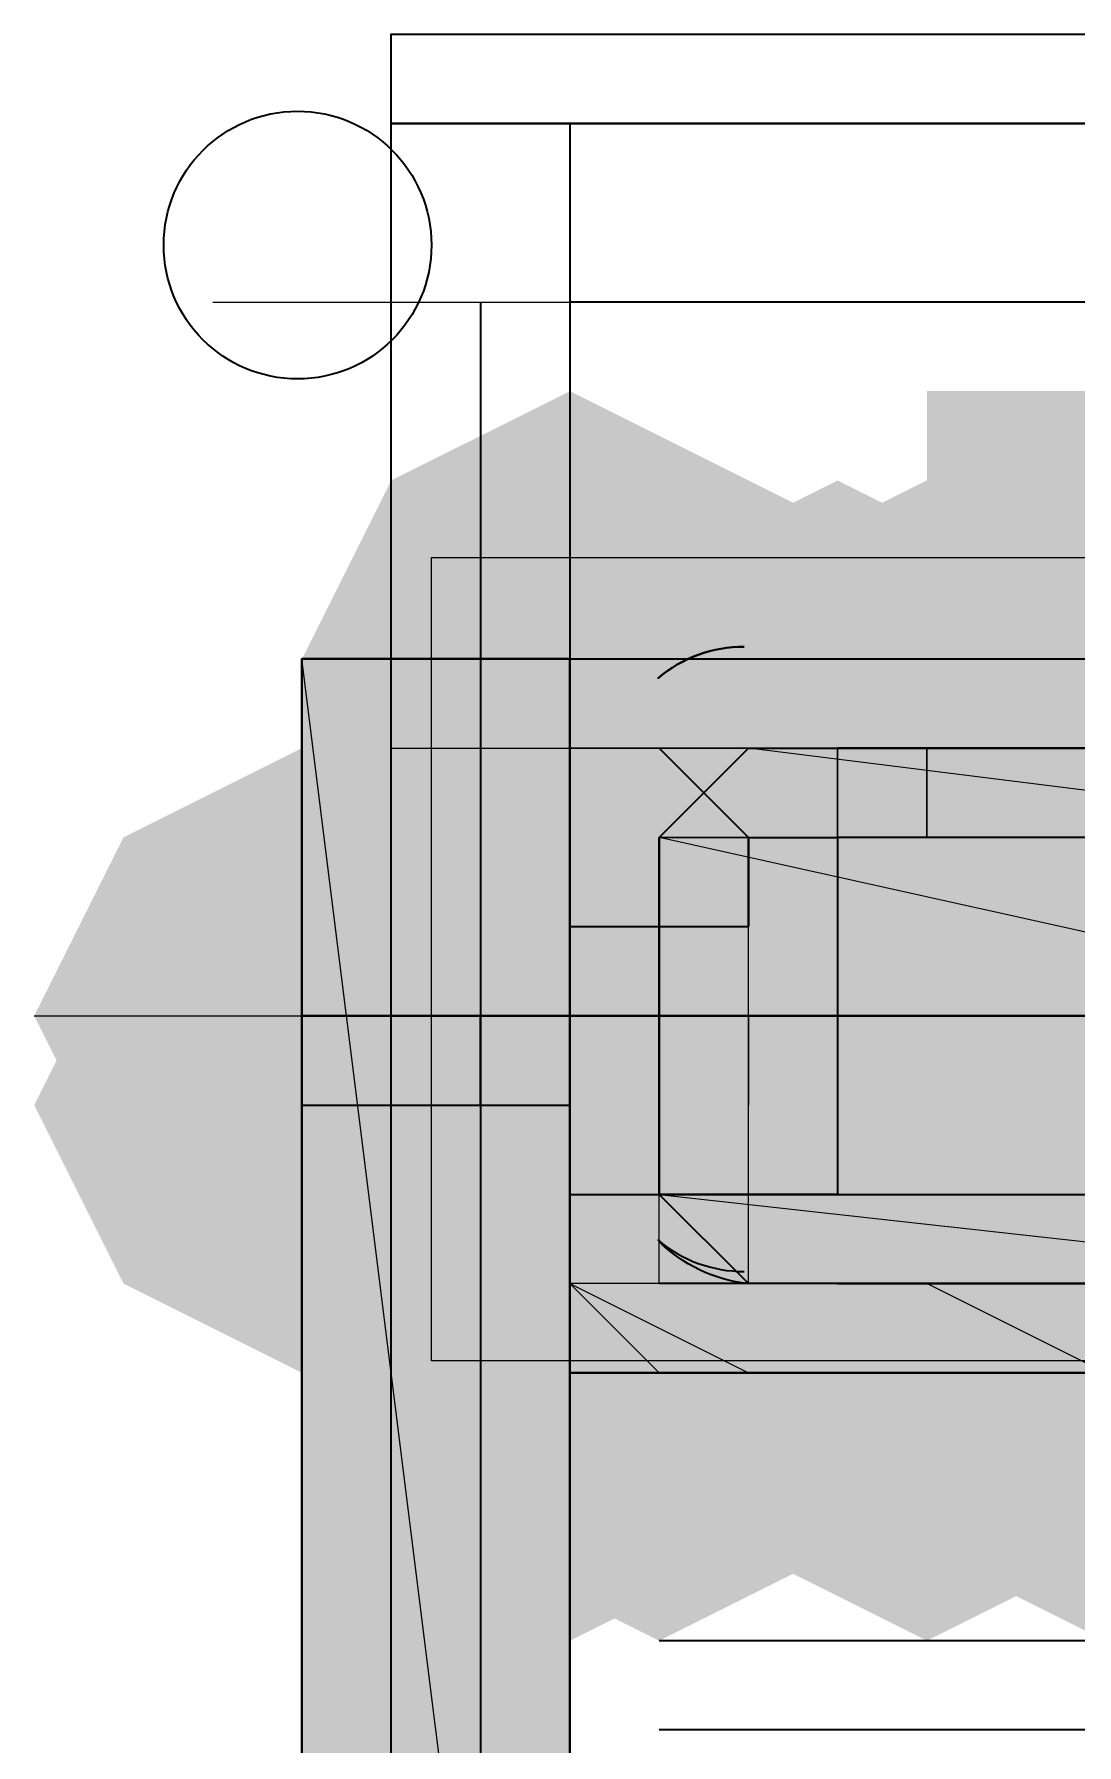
# Model space of a CAD drawing. Header units: millimetres. Extents: x 2315 to 4619, y 1334 to 1897.
# Drawn here: x 3798.339 to 3799.053, y 1516.887 to 1518.058 of the extents above; entities that cross this region are included whole.
import ezdxf

# ---------------------------------------------------------------- set-up
doc = ezdxf.new("R2010")
doc.units = ezdxf.units.MM
for name, color, linetype in [('PDF_3中心线层', 1, 'Continuous'), ('PDF_中心线层', 1, 'Continuous'), ('PDF_剖面线层', 4, 'Continuous'), ('PDF_粗实线层', 7, 'Continuous'), ('PDF_细实线层', 7, 'Continuous'), ('PDF_虚线层', 6, 'Continuous')]:
    doc.layers.add(name, color=color, linetype=linetype)
picture_1 = doc.add_image_def('image10.png', size_in_pixel=(6, 9))
picture_2 = doc.add_image_def('image11.png', size_in_pixel=(6, 7))

msp = doc.modelspace()

# ---------------------------------------------------------------- hatches: boundary and pattern name
at = {"layer": 'PDF_中心线层', "transparency": 33554559}
for points in [[(3798.8889, 1517.6303), (3798.8278, 1517.6303), (3798.8278, 1517.5692), (3798.8889, 1517.5082), (3798.95, 1517.5692), (3798.95, 1517.6303)], [(3798.8889, 1517.6303), (3798.8278, 1517.6303), (3798.8278, 1517.5692), (3798.8889, 1517.5082), (3798.95, 1517.5692), (3798.95, 1517.6303)], [(3798.7668, 1517.5692), (3798.7057, 1517.5692), (3798.7057, 1517.5082), (3798.7668, 1517.4471), (3798.8278, 1517.5082), (3798.8278, 1517.5692)], [(3798.8278, 1517.4471), (3798.7668, 1517.4471), (3798.7668, 1517.386), (3798.8278, 1517.3249), (3798.8889, 1517.386), (3798.8889, 1517.4471)], [(3799.0722, 1517.4471), (3799.0111, 1517.4471), (3799.0111, 1517.386), (3799.0722, 1517.3249), (3799.1333, 1517.386), (3799.1333, 1517.4471)], [(3798.7668, 1517.3249), (3798.7057, 1517.3249), (3798.7057, 1517.2638), (3798.7668, 1517.2028), (3798.8278, 1517.2638), (3798.8278, 1517.3249)], [(3798.8278, 1517.3249), (3798.7668, 1517.3249), (3798.7668, 1517.2638), (3798.8278, 1517.2028), (3798.8889, 1517.2638), (3798.8889, 1517.3249)], [(3798.8278, 1517.3249), (3798.7668, 1517.3249), (3798.7668, 1517.2638), (3798.8278, 1517.2028), (3798.8889, 1517.2638), (3798.8889, 1517.3249)], [(3798.95, 1517.2638), (3798.8889, 1517.2638), (3798.8889, 1517.2028), (3798.95, 1517.1417), (3799.0111, 1517.2028), (3799.0111, 1517.2638)], [(3798.95, 1517.2638), (3798.8889, 1517.2638), (3798.8889, 1517.2028), (3798.95, 1517.1417), (3799.0111, 1517.2028), (3799.0111, 1517.2638)], [(3799.0722, 1517.2638), (3799.0111, 1517.2638), (3799.0111, 1517.2028), (3799.0722, 1517.1417), (3799.1333, 1517.2028), (3799.1333, 1517.2638)], [(3799.0722, 1517.2638), (3799.0111, 1517.2638), (3799.0111, 1517.2028), (3799.0722, 1517.1417), (3799.1333, 1517.2028), (3799.1333, 1517.2638)], [(3798.95, 1517.2028), (3798.8889, 1517.2028), (3798.8889, 1517.1417), (3798.95, 1517.0806), (3799.0111, 1517.1417), (3799.0111, 1517.2028)], [(3799.0722, 1517.2028), (3799.0111, 1517.2028), (3799.0111, 1517.1417), (3799.0722, 1517.0806), (3799.1333, 1517.1417), (3799.1333, 1517.2028)]]:
    msp.add_hatch(color=256, dxfattribs=at).paths.add_polyline_path(points)
at = {"layer": 'PDF_剖面线层', "transparency": 33554559}
for points in [[(3798.7057, 1517.2638), (3798.6446, 1517.2638), (3798.6446, 1517.2028), (3798.7057, 1517.1417), (3798.7668, 1517.2028), (3798.7668, 1517.2638)], [(3798.7668, 1517.2638), (3798.7057, 1517.2638), (3798.7057, 1517.2028), (3798.7668, 1517.1417), (3798.8278, 1517.2028), (3798.8278, 1517.2638)], [(3798.7057, 1517.2028), (3798.6446, 1517.2028), (3798.6446, 1517.1417), (3798.7057, 1517.0806), (3798.7668, 1517.1417), (3798.7668, 1517.2028)], [(3798.7057, 1517.2028), (3798.6446, 1517.2028), (3798.6446, 1517.1417), (3798.7057, 1517.0806), (3798.7668, 1517.1417), (3798.7668, 1517.2028)], [(3798.7057, 1517.2028), (3798.6446, 1517.2028), (3798.6446, 1517.1417), (3798.7057, 1517.0806), (3798.7668, 1517.1417), (3798.7668, 1517.2028)], [(3798.7057, 1517.2028), (3798.6446, 1517.2028), (3798.6446, 1517.1417), (3798.7057, 1517.0806), (3798.7668, 1517.1417), (3798.7668, 1517.2028)], [(3798.7057, 1517.2028), (3798.6446, 1517.2028), (3798.6446, 1517.1417), (3798.7057, 1517.0806), (3798.7668, 1517.1417), (3798.7668, 1517.2028)], [(3798.7057, 1517.2028), (3798.6446, 1517.2028), (3798.6446, 1517.1417), (3798.7057, 1517.0806), (3798.7668, 1517.1417), (3798.7668, 1517.2028)], [(3798.7057, 1517.2028), (3798.6446, 1517.2028), (3798.6446, 1517.1417), (3798.7057, 1517.0806), (3798.7668, 1517.1417), (3798.7668, 1517.2028)], [(3798.7668, 1517.2028), (3798.7057, 1517.2028), (3798.7057, 1517.1417), (3798.7668, 1517.0806), (3798.8278, 1517.1417), (3798.8278, 1517.2028)], [(3798.7668, 1517.2028), (3798.7057, 1517.2028), (3798.7057, 1517.1417), (3798.7668, 1517.0806), (3798.8278, 1517.1417), (3798.8278, 1517.2028)], [(3798.8278, 1517.2028), (3798.7668, 1517.2028), (3798.7668, 1517.1417), (3798.8278, 1517.0806), (3798.8889, 1517.1417), (3798.8889, 1517.2028)], [(3798.8278, 1517.2028), (3798.7668, 1517.2028), (3798.7668, 1517.1417), (3798.8278, 1517.0806), (3798.8889, 1517.1417), (3798.8889, 1517.2028)], [(3798.8889, 1517.2028), (3798.8278, 1517.2028), (3798.8278, 1517.1417), (3798.8889, 1517.0806), (3798.95, 1517.1417), (3798.95, 1517.2028)], [(3798.8889, 1517.2028), (3798.8278, 1517.2028), (3798.8278, 1517.1417), (3798.8889, 1517.0806), (3798.95, 1517.1417), (3798.95, 1517.2028)], [(3798.8889, 1517.2028), (3798.8278, 1517.2028), (3798.8278, 1517.1417), (3798.8889, 1517.0806), (3798.95, 1517.1417), (3798.95, 1517.2028)], [(3798.95, 1517.2028), (3798.8889, 1517.2028), (3798.8889, 1517.1417), (3798.95, 1517.0806), (3799.0111, 1517.1417), (3799.0111, 1517.2028)], [(3798.95, 1517.2028), (3798.8889, 1517.2028), (3798.8889, 1517.1417), (3798.95, 1517.0806), (3799.0111, 1517.1417), (3799.0111, 1517.2028)], [(3798.95, 1517.2028), (3798.8889, 1517.2028), (3798.8889, 1517.1417), (3798.95, 1517.0806), (3799.0111, 1517.1417), (3799.0111, 1517.2028)], [(3798.95, 1517.2028), (3798.8889, 1517.2028), (3798.8889, 1517.1417), (3798.95, 1517.0806), (3799.0111, 1517.1417), (3799.0111, 1517.2028)], [(3799.0111, 1517.2028), (3798.95, 1517.2028), (3798.95, 1517.1417), (3799.0111, 1517.0806), (3799.0722, 1517.1417), (3799.0722, 1517.2028)], [(3799.0111, 1517.2028), (3798.95, 1517.2028), (3798.95, 1517.1417), (3799.0111, 1517.0806), (3799.0722, 1517.1417), (3799.0722, 1517.2028)], [(3799.0722, 1517.2028), (3799.0111, 1517.2028), (3799.0111, 1517.1417), (3799.0722, 1517.0806), (3799.1333, 1517.1417), (3799.1333, 1517.2028)], [(3799.0722, 1517.2028), (3799.0111, 1517.2028), (3799.0111, 1517.1417), (3799.0722, 1517.0806), (3799.1333, 1517.1417), (3799.1333, 1517.2028)], [(3799.0722, 1517.2028), (3799.0111, 1517.2028), (3799.0111, 1517.1417), (3799.0722, 1517.0806), (3799.1333, 1517.1417), (3799.1333, 1517.2028)], [(3799.0722, 1517.2028), (3799.0111, 1517.2028), (3799.0111, 1517.1417), (3799.0722, 1517.0806), (3799.1333, 1517.1417), (3799.1333, 1517.2028)]]:
    msp.add_hatch(color=256, dxfattribs=at).paths.add_polyline_path(points)
at = {"layer": 'PDF_粗实线层', "transparency": 33554559}
for points in [[(3798.7057, 1517.8136), (3798.5835, 1517.7525), (3798.5224, 1517.6303), (3798.5835, 1517.5082), (3798.7057, 1517.4471), (3798.8278, 1517.5082), (3798.8889, 1517.6303), (3798.8278, 1517.7525)], [(3798.7057, 1517.7525), (3798.5835, 1517.6914), (3798.5224, 1517.5692), (3798.5835, 1517.4471), (3798.7057, 1517.386), (3798.8278, 1517.4471), (3798.8889, 1517.5692), (3798.8278, 1517.6914)], [(3798.7057, 1517.7525), (3798.5835, 1517.6914), (3798.5224, 1517.5692), (3798.5835, 1517.4471), (3798.7057, 1517.386), (3798.8278, 1517.4471), (3798.8889, 1517.5692), (3798.8278, 1517.6914)], [(3798.7057, 1517.7525), (3798.5835, 1517.6914), (3798.5224, 1517.5692), (3798.5835, 1517.4471), (3798.7057, 1517.386), (3798.8278, 1517.4471), (3798.8889, 1517.5692), (3798.8278, 1517.6914)], [(3798.7057, 1517.7525), (3798.5835, 1517.6914), (3798.5224, 1517.5692), (3798.5835, 1517.4471), (3798.7057, 1517.386), (3798.8278, 1517.4471), (3798.8889, 1517.5692), (3798.8278, 1517.6914)], [(3798.8278, 1517.7525), (3798.7057, 1517.6914), (3798.6446, 1517.5692), (3798.7057, 1517.4471), (3798.8278, 1517.386), (3798.95, 1517.4471), (3799.0111, 1517.5692), (3798.95, 1517.6914)], [(3798.8278, 1517.7525), (3798.7057, 1517.6914), (3798.6446, 1517.5692), (3798.7057, 1517.4471), (3798.8278, 1517.386), (3798.95, 1517.4471), (3799.0111, 1517.5692), (3798.95, 1517.6914)], [(3798.8889, 1517.7525), (3798.7668, 1517.6914), (3798.7057, 1517.5692), (3798.7668, 1517.4471), (3798.8889, 1517.386), (3799.0111, 1517.4471), (3799.0722, 1517.5692), (3799.0111, 1517.6914)], [(3798.8889, 1517.7525), (3798.7668, 1517.6914), (3798.7057, 1517.5692), (3798.7668, 1517.4471), (3798.8889, 1517.386), (3799.0111, 1517.4471), (3799.0722, 1517.5692), (3799.0111, 1517.6914)], [(3798.8889, 1517.7525), (3798.7668, 1517.6914), (3798.7057, 1517.5692), (3798.7668, 1517.4471), (3798.8889, 1517.386), (3799.0111, 1517.4471), (3799.0722, 1517.5692), (3799.0111, 1517.6914)], [(3798.8889, 1517.7525), (3798.7668, 1517.6914), (3798.7057, 1517.5692), (3798.7668, 1517.4471), (3798.8889, 1517.386), (3799.0111, 1517.4471), (3799.0722, 1517.5692), (3799.0111, 1517.6914)], [(3798.95, 1517.7525), (3798.8278, 1517.6914), (3798.7668, 1517.5692), (3798.8278, 1517.4471), (3798.95, 1517.386), (3799.0722, 1517.4471), (3799.1333, 1517.5692), (3799.0722, 1517.6914)], [(3798.95, 1517.7525), (3798.8278, 1517.6914), (3798.7668, 1517.5692), (3798.8278, 1517.4471), (3798.95, 1517.386), (3799.0722, 1517.4471), (3799.1333, 1517.5692), (3799.0722, 1517.6914)], [(3799.0722, 1517.7525), (3798.95, 1517.6914), (3798.8889, 1517.5692), (3798.95, 1517.4471), (3799.0722, 1517.386), (3799.1943, 1517.4471), (3799.2554, 1517.5692), (3799.1943, 1517.6914)], [(3799.0722, 1517.7525), (3798.95, 1517.6914), (3798.8889, 1517.5692), (3798.95, 1517.4471), (3799.0722, 1517.386), (3799.1943, 1517.4471), (3799.2554, 1517.5692), (3799.1943, 1517.6914)], [(3799.0722, 1517.7525), (3798.95, 1517.6914), (3798.8889, 1517.5692), (3798.95, 1517.4471), (3799.0722, 1517.386), (3799.1943, 1517.4471), (3799.2554, 1517.5692), (3799.1943, 1517.6914)], [(3799.1333, 1517.7525), (3799.0111, 1517.6914), (3798.95, 1517.5692), (3799.0111, 1517.4471), (3799.1333, 1517.386), (3799.2554, 1517.4471), (3799.3165, 1517.5692), (3799.2554, 1517.6914)], [(3799.1943, 1517.7525), (3799.0722, 1517.6914), (3799.0111, 1517.5692), (3799.0722, 1517.4471), (3799.1943, 1517.386), (3799.3165, 1517.4471), (3799.3776, 1517.5692), (3799.3165, 1517.6914)], [(3799.1943, 1517.7525), (3799.0722, 1517.6914), (3799.0111, 1517.5692), (3799.0722, 1517.4471), (3799.1943, 1517.386), (3799.3165, 1517.4471), (3799.3776, 1517.5692), (3799.3165, 1517.6914)], [(3799.1943, 1517.7525), (3799.0722, 1517.6914), (3799.0111, 1517.5692), (3799.0722, 1517.4471), (3799.1943, 1517.386), (3799.3165, 1517.4471), (3799.3776, 1517.5692), (3799.3165, 1517.6914)], [(3798.7668, 1517.6914), (3798.6446, 1517.6303), (3798.5835, 1517.5082), (3798.6446, 1517.386), (3798.7668, 1517.3249), (3798.8889, 1517.386), (3798.95, 1517.5082), (3798.8889, 1517.6303)], [(3798.7668, 1517.6914), (3798.6446, 1517.6303), (3798.5835, 1517.5082), (3798.6446, 1517.386), (3798.7668, 1517.3249), (3798.8889, 1517.386), (3798.95, 1517.5082), (3798.8889, 1517.6303)], [(3798.7668, 1517.6914), (3798.6446, 1517.6303), (3798.5835, 1517.5082), (3798.6446, 1517.386), (3798.7668, 1517.3249), (3798.8889, 1517.386), (3798.95, 1517.5082), (3798.8889, 1517.6303)], [(3798.7668, 1517.6914), (3798.6446, 1517.6303), (3798.5835, 1517.5082), (3798.6446, 1517.386), (3798.7668, 1517.3249), (3798.8889, 1517.386), (3798.95, 1517.5082), (3798.8889, 1517.6303)], [(3798.7668, 1517.6914), (3798.6446, 1517.6303), (3798.5835, 1517.5082), (3798.6446, 1517.386), (3798.7668, 1517.3249), (3798.8889, 1517.386), (3798.95, 1517.5082), (3798.8889, 1517.6303)], [(3798.7668, 1517.6914), (3798.6446, 1517.6303), (3798.5835, 1517.5082), (3798.6446, 1517.386), (3798.7668, 1517.3249), (3798.8889, 1517.386), (3798.95, 1517.5082), (3798.8889, 1517.6303)], [(3798.7668, 1517.6914), (3798.6446, 1517.6303), (3798.5835, 1517.5082), (3798.6446, 1517.386), (3798.7668, 1517.3249), (3798.8889, 1517.386), (3798.95, 1517.5082), (3798.8889, 1517.6303)], [(3798.7668, 1517.6914), (3798.6446, 1517.6303), (3798.5835, 1517.5082), (3798.6446, 1517.386), (3798.7668, 1517.3249), (3798.8889, 1517.386), (3798.95, 1517.5082), (3798.8889, 1517.6303)], [(3798.7668, 1517.6914), (3798.6446, 1517.6303), (3798.5835, 1517.5082), (3798.6446, 1517.386), (3798.7668, 1517.3249), (3798.8889, 1517.386), (3798.95, 1517.5082), (3798.8889, 1517.6303)], [(3798.8278, 1517.6914), (3798.7057, 1517.6303), (3798.6446, 1517.5082), (3798.7057, 1517.386), (3798.8278, 1517.3249), (3798.95, 1517.386), (3799.0111, 1517.5082), (3798.95, 1517.6303)], [(3798.8278, 1517.6914), (3798.7057, 1517.6303), (3798.6446, 1517.5082), (3798.7057, 1517.386), (3798.8278, 1517.3249), (3798.95, 1517.386), (3799.0111, 1517.5082), (3798.95, 1517.6303)], [(3798.8278, 1517.6914), (3798.7057, 1517.6303), (3798.6446, 1517.5082), (3798.7057, 1517.386), (3798.8278, 1517.3249), (3798.95, 1517.386), (3799.0111, 1517.5082), (3798.95, 1517.6303)], [(3798.7057, 1517.6303), (3798.5835, 1517.5692), (3798.5224, 1517.4471), (3798.5835, 1517.3249), (3798.7057, 1517.2638), (3798.8278, 1517.3249), (3798.8889, 1517.4471), (3798.8278, 1517.5692)], [(3798.7668, 1517.6303), (3798.6446, 1517.5692), (3798.5835, 1517.4471), (3798.6446, 1517.3249), (3798.7668, 1517.2638), (3798.8889, 1517.3249), (3798.95, 1517.4471), (3798.8889, 1517.5692)], [(3798.7668, 1517.6303), (3798.6446, 1517.5692), (3798.5835, 1517.4471), (3798.6446, 1517.3249), (3798.7668, 1517.2638), (3798.8889, 1517.3249), (3798.95, 1517.4471), (3798.8889, 1517.5692)], [(3798.7668, 1517.6303), (3798.6446, 1517.5692), (3798.5835, 1517.4471), (3798.6446, 1517.3249), (3798.7668, 1517.2638), (3798.8889, 1517.3249), (3798.95, 1517.4471), (3798.8889, 1517.5692)], [(3798.7668, 1517.6303), (3798.6446, 1517.5692), (3798.5835, 1517.4471), (3798.6446, 1517.3249), (3798.7668, 1517.2638), (3798.8889, 1517.3249), (3798.95, 1517.4471), (3798.8889, 1517.5692)], [(3798.7668, 1517.6303), (3798.6446, 1517.5692), (3798.5835, 1517.4471), (3798.6446, 1517.3249), (3798.7668, 1517.2638), (3798.8889, 1517.3249), (3798.95, 1517.4471), (3798.8889, 1517.5692)], [(3798.7668, 1517.6303), (3798.6446, 1517.5692), (3798.5835, 1517.4471), (3798.6446, 1517.3249), (3798.7668, 1517.2638), (3798.8889, 1517.3249), (3798.95, 1517.4471), (3798.8889, 1517.5692)], [(3798.8278, 1517.6303), (3798.7057, 1517.5692), (3798.6446, 1517.4471), (3798.7057, 1517.3249), (3798.8278, 1517.2638), (3798.95, 1517.3249), (3799.0111, 1517.4471), (3798.95, 1517.5692)], [(3798.8278, 1517.6303), (3798.7057, 1517.5692), (3798.6446, 1517.4471), (3798.7057, 1517.3249), (3798.8278, 1517.2638), (3798.95, 1517.3249), (3799.0111, 1517.4471), (3798.95, 1517.5692)], [(3798.5224, 1517.5692), (3798.4003, 1517.5082), (3798.3392, 1517.386), (3798.4003, 1517.2638), (3798.5224, 1517.2028), (3798.6446, 1517.2638), (3798.7057, 1517.386), (3798.6446, 1517.5082)], [(3798.5224, 1517.5692), (3798.4003, 1517.5082), (3798.3392, 1517.386), (3798.4003, 1517.2638), (3798.5224, 1517.2028), (3798.6446, 1517.2638), (3798.7057, 1517.386), (3798.6446, 1517.5082)], [(3798.6446, 1517.5692), (3798.5224, 1517.5082), (3798.4614, 1517.386), (3798.5224, 1517.2638), (3798.6446, 1517.2028), (3798.7668, 1517.2638), (3798.8278, 1517.386), (3798.7668, 1517.5082)], [(3798.6446, 1517.5692), (3798.5224, 1517.5082), (3798.4614, 1517.386), (3798.5224, 1517.2638), (3798.6446, 1517.2028), (3798.7668, 1517.2638), (3798.8278, 1517.386), (3798.7668, 1517.5082)], [(3798.8278, 1517.5692), (3798.7057, 1517.5082), (3798.6446, 1517.386), (3798.7057, 1517.2638), (3798.8278, 1517.2028), (3798.95, 1517.2638), (3799.0111, 1517.386), (3798.95, 1517.5082)], [(3798.8278, 1517.5692), (3798.7057, 1517.5082), (3798.6446, 1517.386), (3798.7057, 1517.2638), (3798.8278, 1517.2028), (3798.95, 1517.2638), (3799.0111, 1517.386), (3798.95, 1517.5082)], [(3799.0722, 1517.5692), (3798.95, 1517.5082), (3798.8889, 1517.386), (3798.95, 1517.2638), (3799.0722, 1517.2028), (3799.1943, 1517.2638), (3799.2554, 1517.386), (3799.1943, 1517.5082)], [(3799.0722, 1517.5692), (3798.95, 1517.5082), (3798.8889, 1517.386), (3798.95, 1517.2638), (3799.0722, 1517.2028), (3799.1943, 1517.2638), (3799.2554, 1517.386), (3799.1943, 1517.5082)], [(3798.5224, 1517.5082), (3798.4003, 1517.4471), (3798.3392, 1517.3249), (3798.4003, 1517.2028), (3798.5224, 1517.1417), (3798.6446, 1517.2028), (3798.7057, 1517.3249), (3798.6446, 1517.4471)], [(3798.6446, 1517.5082), (3798.5224, 1517.4471), (3798.4614, 1517.3249), (3798.5224, 1517.2028), (3798.6446, 1517.1417), (3798.7668, 1517.2028), (3798.8278, 1517.3249), (3798.7668, 1517.4471)], [(3798.7057, 1517.5082), (3798.5835, 1517.4471), (3798.5224, 1517.3249), (3798.5835, 1517.2028), (3798.7057, 1517.1417), (3798.8278, 1517.2028), (3798.8889, 1517.3249), (3798.8278, 1517.4471)], [(3798.7668, 1517.4471), (3798.6446, 1517.386), (3798.5835, 1517.2638), (3798.6446, 1517.1417), (3798.7668, 1517.0806), (3798.8889, 1517.1417), (3798.95, 1517.2638), (3798.8889, 1517.386)], [(3798.7668, 1517.4471), (3798.6446, 1517.386), (3798.5835, 1517.2638), (3798.6446, 1517.1417), (3798.7668, 1517.0806), (3798.8889, 1517.1417), (3798.95, 1517.2638), (3798.8889, 1517.386)], [(3798.7668, 1517.4471), (3798.6446, 1517.386), (3798.5835, 1517.2638), (3798.6446, 1517.1417), (3798.7668, 1517.0806), (3798.8889, 1517.1417), (3798.95, 1517.2638), (3798.8889, 1517.386)], [(3798.7668, 1517.4471), (3798.6446, 1517.386), (3798.5835, 1517.2638), (3798.6446, 1517.1417), (3798.7668, 1517.0806), (3798.8889, 1517.1417), (3798.95, 1517.2638), (3798.8889, 1517.386)], [(3798.7668, 1517.4471), (3798.6446, 1517.386), (3798.5835, 1517.2638), (3798.6446, 1517.1417), (3798.7668, 1517.0806), (3798.8889, 1517.1417), (3798.95, 1517.2638), (3798.8889, 1517.386)], [(3798.7668, 1517.4471), (3798.6446, 1517.386), (3798.5835, 1517.2638), (3798.6446, 1517.1417), (3798.7668, 1517.0806), (3798.8889, 1517.1417), (3798.95, 1517.2638), (3798.8889, 1517.386)], [(3798.7668, 1517.4471), (3798.6446, 1517.386), (3798.5835, 1517.2638), (3798.6446, 1517.1417), (3798.7668, 1517.0806), (3798.8889, 1517.1417), (3798.95, 1517.2638), (3798.8889, 1517.386)], [(3798.7668, 1517.4471), (3798.6446, 1517.386), (3798.5835, 1517.2638), (3798.6446, 1517.1417), (3798.7668, 1517.0806), (3798.8889, 1517.1417), (3798.95, 1517.2638), (3798.8889, 1517.386)], [(3798.7668, 1517.4471), (3798.6446, 1517.386), (3798.5835, 1517.2638), (3798.6446, 1517.1417), (3798.7668, 1517.0806), (3798.8889, 1517.1417), (3798.95, 1517.2638), (3798.8889, 1517.386)], [(3798.7668, 1517.4471), (3798.6446, 1517.386), (3798.5835, 1517.2638), (3798.6446, 1517.1417), (3798.7668, 1517.0806), (3798.8889, 1517.1417), (3798.95, 1517.2638), (3798.8889, 1517.386)], [(3798.7668, 1517.4471), (3798.6446, 1517.386), (3798.5835, 1517.2638), (3798.6446, 1517.1417), (3798.7668, 1517.0806), (3798.8889, 1517.1417), (3798.95, 1517.2638), (3798.8889, 1517.386)], [(3798.7668, 1517.4471), (3798.6446, 1517.386), (3798.5835, 1517.2638), (3798.6446, 1517.1417), (3798.7668, 1517.0806), (3798.8889, 1517.1417), (3798.95, 1517.2638), (3798.8889, 1517.386)], [(3798.7668, 1517.4471), (3798.6446, 1517.386), (3798.5835, 1517.2638), (3798.6446, 1517.1417), (3798.7668, 1517.0806), (3798.8889, 1517.1417), (3798.95, 1517.2638), (3798.8889, 1517.386)], [(3798.7668, 1517.4471), (3798.6446, 1517.386), (3798.5835, 1517.2638), (3798.6446, 1517.1417), (3798.7668, 1517.0806), (3798.8889, 1517.1417), (3798.95, 1517.2638), (3798.8889, 1517.386)], [(3798.7668, 1517.4471), (3798.6446, 1517.386), (3798.5835, 1517.2638), (3798.6446, 1517.1417), (3798.7668, 1517.0806), (3798.8889, 1517.1417), (3798.95, 1517.2638), (3798.8889, 1517.386)], [(3798.7668, 1517.4471), (3798.6446, 1517.386), (3798.5835, 1517.2638), (3798.6446, 1517.1417), (3798.7668, 1517.0806), (3798.8889, 1517.1417), (3798.95, 1517.2638), (3798.8889, 1517.386)], [(3798.7668, 1517.4471), (3798.6446, 1517.386), (3798.5835, 1517.2638), (3798.6446, 1517.1417), (3798.7668, 1517.0806), (3798.8889, 1517.1417), (3798.95, 1517.2638), (3798.8889, 1517.386)], [(3798.7668, 1517.4471), (3798.6446, 1517.386), (3798.5835, 1517.2638), (3798.6446, 1517.1417), (3798.7668, 1517.0806), (3798.8889, 1517.1417), (3798.95, 1517.2638), (3798.8889, 1517.386)], [(3798.7668, 1517.4471), (3798.6446, 1517.386), (3798.5835, 1517.2638), (3798.6446, 1517.1417), (3798.7668, 1517.0806), (3798.8889, 1517.1417), (3798.95, 1517.2638), (3798.8889, 1517.386)], [(3798.8278, 1517.4471), (3798.7057, 1517.386), (3798.6446, 1517.2638), (3798.7057, 1517.1417), (3798.8278, 1517.0806), (3798.95, 1517.1417), (3799.0111, 1517.2638), (3798.95, 1517.386)], [(3798.8278, 1517.4471), (3798.7057, 1517.386), (3798.6446, 1517.2638), (3798.7057, 1517.1417), (3798.8278, 1517.0806), (3798.95, 1517.1417), (3799.0111, 1517.2638), (3798.95, 1517.386)], [(3798.8278, 1517.4471), (3798.7057, 1517.386), (3798.6446, 1517.2638), (3798.7057, 1517.1417), (3798.8278, 1517.0806), (3798.95, 1517.1417), (3799.0111, 1517.2638), (3798.95, 1517.386)], [(3798.8278, 1517.4471), (3798.7057, 1517.386), (3798.6446, 1517.2638), (3798.7057, 1517.1417), (3798.8278, 1517.0806), (3798.95, 1517.1417), (3799.0111, 1517.2638), (3798.95, 1517.386)], [(3798.8278, 1517.4471), (3798.7057, 1517.386), (3798.6446, 1517.2638), (3798.7057, 1517.1417), (3798.8278, 1517.0806), (3798.95, 1517.1417), (3799.0111, 1517.2638), (3798.95, 1517.386)], [(3798.8278, 1517.4471), (3798.7057, 1517.386), (3798.6446, 1517.2638), (3798.7057, 1517.1417), (3798.8278, 1517.0806), (3798.95, 1517.1417), (3799.0111, 1517.2638), (3798.95, 1517.386)], [(3798.8278, 1517.4471), (3798.7057, 1517.386), (3798.6446, 1517.2638), (3798.7057, 1517.1417), (3798.8278, 1517.0806), (3798.95, 1517.1417), (3799.0111, 1517.2638), (3798.95, 1517.386)], [(3798.7057, 1517.386), (3798.5835, 1517.3249), (3798.5224, 1517.2028), (3798.5835, 1517.0806), (3798.7057, 1517.0195), (3798.8278, 1517.0806), (3798.8889, 1517.2028), (3798.8278, 1517.3249)], [(3798.7668, 1517.386), (3798.6446, 1517.3249), (3798.5835, 1517.2028), (3798.6446, 1517.0806), (3798.7668, 1517.0195), (3798.8889, 1517.0806), (3798.95, 1517.2028), (3798.8889, 1517.3249)], [(3798.95, 1517.386), (3798.8278, 1517.3249), (3798.7668, 1517.2028), (3798.8278, 1517.0806), (3798.95, 1517.0195), (3799.0722, 1517.0806), (3799.1333, 1517.2028), (3799.0722, 1517.3249)], [(3798.95, 1517.386), (3798.8278, 1517.3249), (3798.7668, 1517.2028), (3798.8278, 1517.0806), (3798.95, 1517.0195), (3799.0722, 1517.0806), (3799.1333, 1517.2028), (3799.0722, 1517.3249)], [(3799.0722, 1517.386), (3798.95, 1517.3249), (3798.8889, 1517.2028), (3798.95, 1517.0806), (3799.0722, 1517.0195), (3799.1943, 1517.0806), (3799.2554, 1517.2028), (3799.1943, 1517.3249)], [(3799.0722, 1517.386), (3798.95, 1517.3249), (3798.8889, 1517.2028), (3798.95, 1517.0806), (3799.0722, 1517.0195), (3799.1943, 1517.0806), (3799.2554, 1517.2028), (3799.1943, 1517.3249)], [(3799.1943, 1517.386), (3799.0722, 1517.3249), (3799.0111, 1517.2028), (3799.0722, 1517.0806), (3799.1943, 1517.0195), (3799.3165, 1517.0806), (3799.3776, 1517.2028), (3799.3165, 1517.3249)], [(3799.1943, 1517.386), (3799.0722, 1517.3249), (3799.0111, 1517.2028), (3799.0722, 1517.0806), (3799.1943, 1517.0195), (3799.3165, 1517.0806), (3799.3776, 1517.2028), (3799.3165, 1517.3249)], [(3798.7057, 1517.3249), (3798.5835, 1517.2638), (3798.5224, 1517.1417), (3798.5835, 1517.0195), (3798.7057, 1516.9584), (3798.8278, 1517.0195), (3798.8889, 1517.1417), (3798.8278, 1517.2638)], [(3798.7057, 1517.3249), (3798.5835, 1517.2638), (3798.5224, 1517.1417), (3798.5835, 1517.0195), (3798.7057, 1516.9584), (3798.8278, 1517.0195), (3798.8889, 1517.1417), (3798.8278, 1517.2638)], [(3798.7057, 1517.3249), (3798.5835, 1517.2638), (3798.5224, 1517.1417), (3798.5835, 1517.0195), (3798.7057, 1516.9584), (3798.8278, 1517.0195), (3798.8889, 1517.1417), (3798.8278, 1517.2638)], [(3798.7057, 1517.3249), (3798.5835, 1517.2638), (3798.5224, 1517.1417), (3798.5835, 1517.0195), (3798.7057, 1516.9584), (3798.8278, 1517.0195), (3798.8889, 1517.1417), (3798.8278, 1517.2638)], [(3798.7057, 1517.3249), (3798.5835, 1517.2638), (3798.5224, 1517.1417), (3798.5835, 1517.0195), (3798.7057, 1516.9584), (3798.8278, 1517.0195), (3798.8889, 1517.1417), (3798.8278, 1517.2638)], [(3798.7668, 1517.3249), (3798.6446, 1517.2638), (3798.5835, 1517.1417), (3798.6446, 1517.0195), (3798.7668, 1516.9584), (3798.8889, 1517.0195), (3798.95, 1517.1417), (3798.8889, 1517.2638)], [(3798.95, 1517.3249), (3798.8278, 1517.2638), (3798.7668, 1517.1417), (3798.8278, 1517.0195), (3798.95, 1516.9584), (3799.0722, 1517.0195), (3799.1333, 1517.1417), (3799.0722, 1517.2638)], [(3798.95, 1517.3249), (3798.8278, 1517.2638), (3798.7668, 1517.1417), (3798.8278, 1517.0195), (3798.95, 1516.9584), (3799.0722, 1517.0195), (3799.1333, 1517.1417), (3799.0722, 1517.2638)], [(3799.0722, 1517.3249), (3798.95, 1517.2638), (3798.8889, 1517.1417), (3798.95, 1517.0195), (3799.0722, 1516.9584), (3799.1943, 1517.0195), (3799.2554, 1517.1417), (3799.1943, 1517.2638)], [(3799.0722, 1517.3249), (3798.95, 1517.2638), (3798.8889, 1517.1417), (3798.95, 1517.0195), (3799.0722, 1516.9584), (3799.1943, 1517.0195), (3799.2554, 1517.1417), (3799.1943, 1517.2638)], [(3799.1943, 1517.3249), (3799.0722, 1517.2638), (3799.0111, 1517.1417), (3799.0722, 1517.0195), (3799.1943, 1516.9584), (3799.3165, 1517.0195), (3799.3776, 1517.1417), (3799.3165, 1517.2638)]]:
    msp.add_hatch(color=256, dxfattribs=at).paths.add_polyline_path(points)
at = {"layer": 'PDF_粗实线层', "true_color": 0xffffff, "transparency": 33554559}
for points in [[(3798.7057, 1516.1644), (3798.7057, 1517.6303), (3798.5224, 1517.6303), (3798.5224, 1516.1644)], [(3798.7668, 1517.2638), (3799.3165, 1517.2638), (3799.3165, 1517.5082), (3798.7668, 1517.5082)]]:
    msp.add_hatch(color=7, dxfattribs=at).paths.add_polyline_path(points)
at = {"layer": 'PDF_细实线层', "transparency": 33554559}
for points in [[(3798.8278, 1517.5692), (3798.7668, 1517.5692), (3798.7668, 1517.5082), (3798.8278, 1517.4471), (3798.8889, 1517.5082), (3798.8889, 1517.5692)], [(3798.8278, 1517.4471), (3798.7668, 1517.4471), (3798.7668, 1517.386), (3798.8278, 1517.3249), (3798.8889, 1517.386), (3798.8889, 1517.4471)], [(3799.0722, 1517.4471), (3799.0111, 1517.4471), (3799.0111, 1517.386), (3799.0722, 1517.3249), (3799.1333, 1517.386), (3799.1333, 1517.4471)], [(3798.8278, 1517.3249), (3798.7668, 1517.3249), (3798.7668, 1517.2638), (3798.8278, 1517.2028), (3798.8889, 1517.2638), (3798.8889, 1517.3249)], [(3798.7057, 1517.2638), (3798.6446, 1517.2638), (3798.6446, 1517.2028), (3798.7057, 1517.1417), (3798.7668, 1517.2028), (3798.7668, 1517.2638)], [(3798.95, 1517.2028), (3798.8889, 1517.2028), (3798.8889, 1517.1417), (3798.95, 1517.0806), (3799.0111, 1517.1417), (3799.0111, 1517.2028)], [(3798.95, 1517.2028), (3798.8889, 1517.2028), (3798.8889, 1517.1417), (3798.95, 1517.0806), (3799.0111, 1517.1417), (3799.0111, 1517.2028)], [(3799.0722, 1517.2028), (3799.0111, 1517.2028), (3799.0111, 1517.1417), (3799.0722, 1517.0806), (3799.1333, 1517.1417), (3799.1333, 1517.2028)], [(3799.0722, 1517.2028), (3799.0111, 1517.2028), (3799.0111, 1517.1417), (3799.0722, 1517.0806), (3799.1333, 1517.1417), (3799.1333, 1517.2028)]]:
    msp.add_hatch(color=256, dxfattribs=at).paths.add_polyline_path(points)
at = {"layer": 'PDF_虚线层', "transparency": 33554559}
for points in [[(3799.0111, 1517.8136), (3798.95, 1517.8136), (3798.95, 1517.7525), (3799.0111, 1517.6914), (3799.0722, 1517.7525), (3799.0722, 1517.8136)], [(3798.7668, 1517.3249), (3798.7057, 1517.3249), (3798.7057, 1517.2638), (3798.7668, 1517.2028), (3798.8278, 1517.2638), (3798.8278, 1517.3249)], [(3798.7668, 1517.3249), (3798.7057, 1517.3249), (3798.7057, 1517.2638), (3798.7668, 1517.2028), (3798.8278, 1517.2638), (3798.8278, 1517.3249)], [(3798.7668, 1517.3249), (3798.7057, 1517.3249), (3798.7057, 1517.2638), (3798.7668, 1517.2028), (3798.8278, 1517.2638), (3798.8278, 1517.3249)], [(3798.7668, 1517.3249), (3798.7057, 1517.3249), (3798.7057, 1517.2638), (3798.7668, 1517.2028), (3798.8278, 1517.2638), (3798.8278, 1517.3249)]]:
    msp.add_hatch(color=256, dxfattribs=at).paths.add_polyline_path(points)

# ---------------------------------------------------------------- linework, layer by layer
at = {"layer": 'PDF_3中心线层', "lineweight": 18}
msp.add_lwpolyline([(3798.3392, 1517.386), (3803.1035, 1517.386)], dxfattribs=at)
at = {"layer": 'PDF_中心线层', "lineweight": 18}
for points in [[(3798.5835, 1517.7525), (3798.5835, 1517.9968)], [(3798.4614, 1517.8746), (3798.7057, 1517.8746)], [(3798.7057, 1517.5692), (3798.7668, 1517.5692), (3798.7057, 1517.5692), (3798.7057, 1517.6303)], [(3798.5835, 1517.5692), (3799.6219, 1517.5692)], [(3798.8278, 1517.5692), (3799.3165, 1517.5692), (3799.1943, 1517.5692), (3798.95, 1517.5692)], [(3799.0722, 1517.5082), (3799.0722, 1517.5692), (3799.0111, 1517.5692), (3799.0722, 1517.5692), (3799.0722, 1517.5082), (3799.0722, 1517.2028), (3799.0111, 1517.2028), (3799.0722, 1517.2028), (3799.0722, 1517.5692)], [(3799.3776, 1517.386), (3798.7057, 1517.386)], [(3799.3165, 1517.386), (3798.7668, 1517.386), (3798.8278, 1517.386), (3798.8278, 1517.3249)], [(3799.0722, 1517.386), (3799.0111, 1517.386)], [(3798.7057, 1517.1417), (3798.7668, 1517.1417), (3798.7057, 1517.1417), (3798.7057, 1517.2028)], [(3799.3165, 1517.2028), (3798.8278, 1517.2028)], [(3799.2554, 1517.2028), (3799.1943, 1517.2028), (3798.95, 1517.2028), (3798.8889, 1517.2028), (3798.95, 1517.2028)]]:
    msp.add_lwpolyline(points, dxfattribs=at)
for points in [[(3798.7057, 1517.5692), (3798.7057, 1517.1417), (3799.2554, 1517.1417), (3799.2554, 1517.5692)], [(3798.8889, 1517.5692), (3798.95, 1517.5692), (3798.95, 1517.5082), (3798.95, 1517.5692), (3798.8889, 1517.5692), (3798.8889, 1517.5082)], [(3798.7668, 1517.5082), (3798.8278, 1517.5082), (3798.8278, 1517.4471), (3798.8278, 1517.5082)], [(3798.7668, 1517.2638), (3798.8278, 1517.2638)]]:
    msp.add_lwpolyline(points, close=True, dxfattribs=at)
at = {"layer": 'PDF_剖面线层', "lineweight": 18}
for points in [[(3798.7668, 1517.1417), (3798.7057, 1517.2028), (3798.8278, 1517.1417), (3798.8889, 1517.1417), (3798.8278, 1517.1417), (3798.8889, 1517.1417), (3798.95, 1517.1417), (3798.8889, 1517.1417), (3798.95, 1517.1417), (3799.0111, 1517.1417), (3798.95, 1517.1417), (3799.0111, 1517.1417), (3799.0722, 1517.1417), (3799.0111, 1517.1417), (3799.0722, 1517.1417), (3799.1333, 1517.1417), (3799.1943, 1517.1417), (3799.1333, 1517.1417), (3799.1943, 1517.1417)], [(3798.7057, 1517.1417), (3798.7057, 1517.2028)], [(3798.7668, 1517.1417), (3798.8278, 1517.1417), (3798.7668, 1517.1417)]]:
    msp.add_lwpolyline(points, dxfattribs=at)
msp.add_lwpolyline([(3798.7057, 1517.1417), (3798.7668, 1517.1417), (3798.7057, 1517.1417), (3798.7057, 1517.2028)], close=True, dxfattribs=at)
at = {"layer": 'PDF_粗实线层', "lineweight": 35}
for points in [[(3800.1106, 1515.9201), (3798.5835, 1515.9201), (3798.5835, 1518.0579), (3800.1106, 1518.0579)], [(3799.4997, 1517.8746), (3798.7057, 1517.8746), (3798.7057, 1517.2638), (3799.4997, 1517.2638)], [(3798.5224, 1516.1644), (3798.7057, 1516.1644), (3798.7057, 1517.6303), (3798.5224, 1517.6303), (3798.7057, 1517.6303), (3798.7057, 1516.1644), (3798.5835, 1516.1644), (3798.5224, 1516.1644), (3798.5224, 1517.6303)], [(3798.7057, 1517.386), (3798.7057, 1517.5692), (3798.7057, 1517.6303), (3799.2554, 1517.6303), (3799.3165, 1517.6303), (3799.3165, 1517.5692), (3799.3165, 1517.5082), (3799.3165, 1517.386), (3799.3165, 1517.2638), (3799.3165, 1517.2028), (3799.3165, 1517.1417), (3799.2554, 1517.1417), (3799.1943, 1517.1417), (3799.1333, 1517.1417), (3799.0722, 1517.1417), (3799.0111, 1517.1417), (3798.95, 1517.1417), (3798.8889, 1517.1417), (3798.8278, 1517.1417), (3798.7668, 1517.1417), (3798.7057, 1517.1417), (3798.7057, 1517.2028)], [(3798.7668, 1517.386), (3798.7668, 1517.5082), (3798.8278, 1517.5692), (3798.8889, 1517.5692), (3799.0722, 1517.5692), (3799.2554, 1517.5692), (3799.3165, 1517.5692), (3799.3165, 1517.5082), (3799.3165, 1517.386), (3799.3165, 1517.2638), (3799.3165, 1517.2028), (3799.2554, 1517.2028), (3799.0722, 1517.2028), (3798.8889, 1517.2028), (3798.8278, 1517.2028), (3798.7668, 1517.2638)], [(3798.5224, 1517.386), (3798.5224, 1517.3249), (3798.6446, 1517.3249), (3798.6446, 1517.386)], [(3798.8889, 1517.2028), (3799.2554, 1517.2028)]]:
    msp.add_lwpolyline(points, close=True, dxfattribs=at)
for points in [[(3800.0495, 1517.9968), (3798.5835, 1517.9968)], [(3798.5835, 1517.9968), (3799.3165, 1517.9968), (3798.5835, 1517.9968)], [(3799.4387, 1517.8746), (3799.4997, 1517.8746), (3799.2554, 1517.8746), (3799.4997, 1517.8746), (3799.4997, 1517.9968), (3798.7057, 1517.9968), (3798.7057, 1517.5692), (3798.7057, 1517.1417), (3799.4997, 1517.1417), (3799.4997, 1517.2638), (3799.2554, 1517.2638), (3799.4997, 1517.2638), (3799.4387, 1517.2638)], [(3798.5835, 1517.8746), (3798.5835, 1517.8746)], [(3798.6446, 1517.8746), (3798.6446, 1515.9201)], [(3799.0722, 1517.1417), (3799.0111, 1517.1417), (3798.95, 1517.1417), (3798.8889, 1517.1417), (3798.8278, 1517.1417), (3798.7668, 1517.1417), (3798.7057, 1517.1417), (3798.7057, 1517.2028), (3798.7057, 1517.3249), (3798.7057, 1517.4471), (3798.7057, 1517.5692), (3798.7057, 1517.6303), (3799.2554, 1517.6303)], [(3798.7057, 1517.5692), (3798.7057, 1517.5692)], [(3799.2554, 1517.1417), (3798.7057, 1517.1417), (3798.7057, 1517.5692)], [(3798.7057, 1517.5692), (3798.7057, 1517.5692)], [(3798.8889, 1517.2638), (3798.8278, 1517.2638), (3798.7668, 1517.2638), (3798.7668, 1517.5082), (3798.8278, 1517.5692), (3798.7668, 1517.5082), (3798.7668, 1517.2638), (3798.8278, 1517.2028), (3798.7668, 1517.2028)], [(3798.7668, 1517.5692), (3798.8278, 1517.5082), (3798.8889, 1517.5082)], [(3799.2554, 1517.5692), (3798.8889, 1517.5692), (3799.2554, 1517.5692), (3799.1943, 1517.5692)], [(3799.2554, 1517.5082), (3798.8889, 1517.5082), (3798.8889, 1517.2638), (3799.2554, 1517.2638), (3799.3165, 1517.2638), (3799.3165, 1517.5082), (3799.3165, 1517.2638), (3799.3165, 1517.5082), (3799.3165, 1517.5692), (3799.3165, 1517.5082), (3799.3776, 1517.5082), (3799.3776, 1517.4471)], [(3798.7668, 1517.4471), (3798.7668, 1517.5082), (3798.7668, 1517.4471)], [(3798.7668, 1517.2638), (3798.7668, 1517.5082), (3798.7668, 1517.4471), (3798.7668, 1517.5082)], [(3798.8278, 1517.4471), (3798.8278, 1517.5082), (3798.8278, 1517.4471)], [(3798.8278, 1517.5082), (3798.8278, 1517.5082)], [(3798.7057, 1517.4471), (3798.7057, 1517.3249), (3798.7057, 1517.4471), (3798.7057, 1517.3249), (3798.7057, 1517.4471), (3798.7668, 1517.4471), (3798.8278, 1517.4471)], [(3798.7057, 1517.386), (3798.6446, 1517.386), (3798.5224, 1517.386), (3798.6446, 1517.386)], [(3798.5224, 1517.386), (3798.5224, 1517.3249)], [(3798.7057, 1517.386), (3798.7668, 1517.386), (3798.7057, 1517.386)], [(3798.8278, 1517.386), (3798.8278, 1517.386)], [(3798.8278, 1517.2638), (3798.8278, 1517.2638)], [(3798.7057, 1517.1417), (3798.7057, 1517.1417)], [(3799.1943, 1517.1417), (3798.7668, 1517.1417)], [(3799.4387, 1516.9584), (3798.7668, 1516.9584)], [(3799.4387, 1516.8973), (3798.7668, 1516.8973)]]:
    msp.add_lwpolyline(points, dxfattribs=at)
at = {"layer": 'PDF_粗实线层', "color": 7, "lineweight": 0, "true_color": 0xffffff}
for points in [[(3798.7057, 1516.1644), (3798.5224, 1517.6303), (3798.7057, 1517.6303)], [(3799.3165, 1517.5082), (3798.8278, 1517.5692), (3799.3165, 1517.5692)], [(3799.3165, 1517.386), (3798.7668, 1517.5082)], [(3798.7668, 1517.386), (3799.3165, 1517.386), (3799.3165, 1517.2638), (3798.7668, 1517.2638), (3799.3165, 1517.2638), (3798.7668, 1517.2638), (3799.3165, 1517.2028), (3798.8278, 1517.2028), (3799.3165, 1517.2028), (3798.7668, 1517.2028)], [(3798.8889, 1517.2028), (3799.2554, 1517.2028), (3798.8889, 1517.2028), (3799.2554, 1517.2028), (3798.8278, 1517.2028), (3799.2554, 1517.2028), (3798.8278, 1517.2028), (3799.2554, 1517.2028), (3798.8278, 1517.2028), (3799.2554, 1517.2028), (3798.8278, 1517.2028), (3799.2554, 1517.2028), (3798.8278, 1517.2028), (3799.2554, 1517.2028), (3798.8278, 1517.2028), (3799.2554, 1517.2028), (3798.8278, 1517.2028), (3799.2554, 1517.2028), (3798.8278, 1517.2028), (3799.2554, 1517.2028), (3798.8278, 1517.2028), (3799.2554, 1517.2028), (3798.8278, 1517.2028), (3799.2554, 1517.2028), (3798.8278, 1517.2028), (3799.2554, 1517.2028), (3798.8278, 1517.2028), (3799.2554, 1517.2028), (3798.8278, 1517.2028), (3799.2554, 1517.2028), (3798.8278, 1517.2028), (3799.2554, 1517.2028), (3798.8278, 1517.2028), (3799.2554, 1517.2028), (3798.8278, 1517.2028), (3799.2554, 1517.2028), (3798.8278, 1517.2028), (3799.2554, 1517.2028), (3798.8278, 1517.2028), (3799.2554, 1517.2028), (3798.8278, 1517.2028), (3799.2554, 1517.2028), (3798.8278, 1517.2028), (3799.2554, 1517.2028), (3798.8278, 1517.2028), (3799.2554, 1517.2028), (3798.8278, 1517.2028), (3799.2554, 1517.2028), (3798.8278, 1517.2028), (3799.2554, 1517.2028), (3798.8278, 1517.2028), (3799.2554, 1517.2028), (3798.8278, 1517.2028), (3799.2554, 1517.2028), (3798.8278, 1517.2028), (3799.2554, 1517.2028), (3798.8278, 1517.2028), (3799.2554, 1517.2028), (3798.8278, 1517.2028), (3799.2554, 1517.2028), (3798.8278, 1517.2028), (3799.2554, 1517.2028), (3798.8278, 1517.2028), (3799.2554, 1517.2028), (3798.8278, 1517.2028), (3799.2554, 1517.2028), (3798.8278, 1517.2028), (3799.2554, 1517.2028), (3798.8278, 1517.2028), (3799.2554, 1517.2028), (3798.8278, 1517.2028), (3799.2554, 1517.2028), (3798.8278, 1517.2028), (3799.2554, 1517.2028), (3798.8278, 1517.2028), (3799.3165, 1517.2028), (3798.8278, 1517.2028), (3799.3165, 1517.2028), (3798.8278, 1517.2028), (3799.3165, 1517.2028), (3798.8278, 1517.2028), (3799.3165, 1517.2028), (3798.8278, 1517.2028)], [(3799.0722, 1517.2028), (3798.8889, 1517.2028), (3799.2554, 1517.2028)]]:
    msp.add_lwpolyline(points, dxfattribs=at)
at = {"layer": 'PDF_粗实线层', "lineweight": 35}
for points in [[(3798.7057, 1517.6303), (3799.2554, 1517.6303), (3799.1943, 1517.6303, -0.176326), (3799.2502, 1517.6172, 0.176326), (3799.1914, 1517.6387)], [(3798.6446, 1517.3249), (3798.7057, 1517.3249), (3798.7057, 1517.2638), (3798.7668, 1517.2638), (3798.7668, 1517.5082), (3798.7668, 1517.2638), (3798.8278, 1517.2028, -0.176326), (3798.766, 1517.2325, 0.176326), (3798.8249, 1517.2111)]]:
    msp.add_lwpolyline(points, format="xyb", dxfattribs=at)
msp.add_lwpolyline([(3798.8249, 1517.6387, 0.176326), (3798.766, 1517.6172, -0.176326)], format="xyb", close=True, dxfattribs=at)
at = {"layer": 'PDF_粗实线层', "color": 7, "lineweight": 0, "true_color": 0xffffff}
msp.add_lwpolyline([(3798.7668, 1517.5082), (3799.3165, 1517.5082), (3798.7668, 1517.5082), (3799.3165, 1517.5082)], close=True, dxfattribs=at)
at = {"layer": 'PDF_粗实线层', "color": 1, "lineweight": 35}
msp.add_lwpolyline([(3799.4997, 1517.386), (3800.1716, 1517.386), (3798.6446, 1517.386), (3800.1106, 1517.386), (3799.3776, 1517.386)], dxfattribs=at)
at = {"layer": 'PDF_粗实线层', "lineweight": 35}
msp.add_circle((3798.5194, 1517.9136), 0.0916, dxfattribs=at)
msp.add_circle((3798.5194, 1517.9136), 0.0916, dxfattribs=at)
at = {"layer": 'PDF_粗实线层', "color": 7, "true_color": 0xffffff, "transparency": 33554559}
msp.add_solid([(3799.2554, 1517.2028), (3798.8889, 1517.2028), (3798.8889, 1517.2028)], dxfattribs=at)
at = {"layer": 'PDF_细实线层', "lineweight": 18}
msp.add_lwpolyline([(3799.1943, 1517.1417), (3799.1333, 1517.1417), (3799.0722, 1517.1417), (3798.95, 1517.2028), (3798.8278, 1517.2028), (3798.7057, 1517.2028)], dxfattribs=at)
at = {"layer": 'PDF_虚线层', "lineweight": 18}
for points in [[(3798.8278, 1517.5082), (3799.3165, 1517.5082), (3799.3165, 1517.2638), (3799.3165, 1517.2028), (3798.8278, 1517.2028), (3798.7668, 1517.2028), (3798.7668, 1517.2638)], [(3798.8889, 1517.2028), (3798.8278, 1517.2028), (3798.8278, 1517.2638), (3798.8278, 1517.4471), (3798.8278, 1517.5082), (3798.8889, 1517.5082)]]:
    msp.add_lwpolyline(points, dxfattribs=at)

# ---------------------------------------------------------------- pictures from other files: only their frames are drawn
at = {"layer": 'PDF_粗实线层'}
image = msp.add_image(picture_1, insert=(3799.4051, 1517.15), size_in_units=(0.5498, 0.7941), rotation=90, dxfattribs=at)
image.dxf.flags = 15
image = msp.add_image(picture_2, insert=(3799.2829, 1517.15), size_in_units=(0.5498, 0.6719), rotation=90, dxfattribs=at)
image.dxf.flags = 15

doc.saveas('drawing.dxf')
